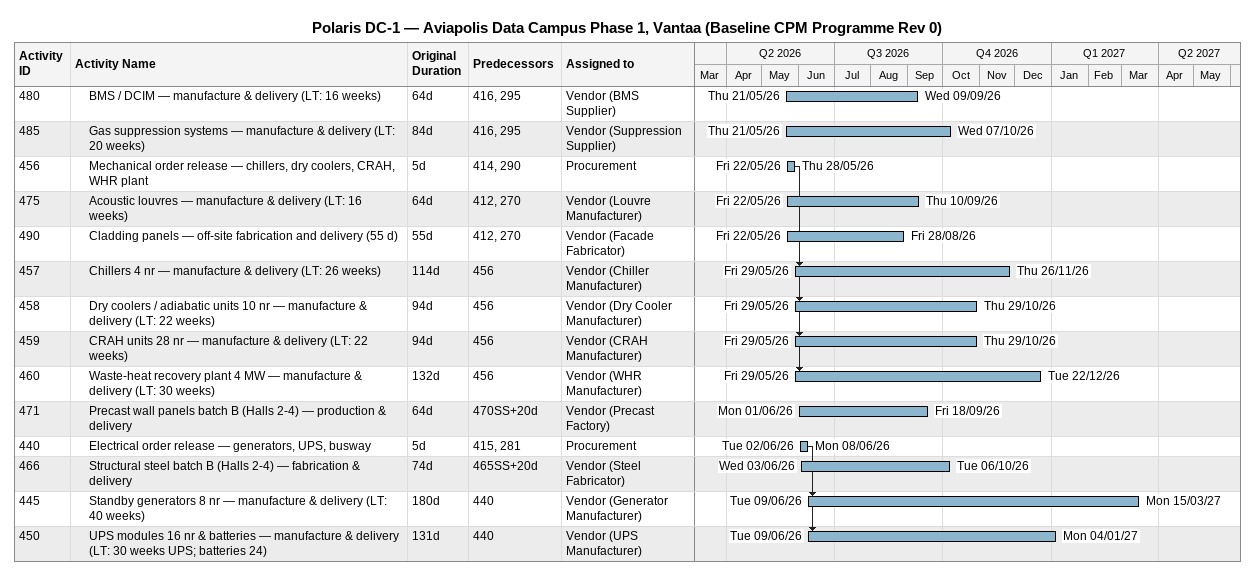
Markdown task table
Polaris DC-1 — Aviapolis Data Campus Phase 1, Vantaa (Baseline CPM Programme Rev 0)

| ID | Level | Task | Original duration | Start | Finish | Predecessors | Resources |
|---|---|---|---|---|---|---|---|
| 480 | 2 | BMS / DCIM — manufacture & delivery (LT: 16 weeks) | 64d | 2026-05-21 | 2026-09-09 | 416, 295 | Vendor (BMS Supplier) |
| 485 | 2 | Gas suppression systems — manufacture & delivery (LT: 20 weeks) | 84d | 2026-05-21 | 2026-10-07 | 416, 295 | Vendor (Suppression Supplier) |
| 456 | 2 | Mechanical order release — chillers, dry coolers, CRAH, WHR plant | 5d | 2026-05-22 | 2026-05-28 | 414, 290 | Procurement |
| 475 | 2 | Acoustic louvres — manufacture & delivery (LT: 16 weeks) | 64d | 2026-05-22 | 2026-09-10 | 412, 270 | Vendor (Louvre Manufacturer) |
| 490 | 2 | Cladding panels — off-site fabrication and delivery (55 d) | 55d | 2026-05-22 | 2026-08-28 | 412, 270 | Vendor (Facade Fabricator) |
| 457 | 2 | Chillers 4 nr — manufacture & delivery (LT: 26 weeks) | 114d | 2026-05-29 | 2026-11-26 | 456 | Vendor (Chiller Manufacturer) |
| 458 | 2 | Dry coolers / adiabatic units 10 nr — manufacture & delivery (LT: 22 weeks) | 94d | 2026-05-29 | 2026-10-29 | 456 | Vendor (Dry Cooler Manufacturer) |
| 459 | 2 | CRAH units 28 nr — manufacture & delivery (LT: 22 weeks) | 94d | 2026-05-29 | 2026-10-29 | 456 | Vendor (CRAH Manufacturer) |
| 460 | 2 | Waste-heat recovery plant 4 MW — manufacture & delivery (LT: 30 weeks) | 132d | 2026-05-29 | 2026-12-22 | 456 | Vendor (WHR Manufacturer) |
| 471 | 2 | Precast wall panels batch B (Halls 2-4) — production & delivery | 64d | 2026-06-01 | 2026-09-18 | 470SS+20d | Vendor (Precast Factory) |
| 440 | 2 | Electrical order release — generators, UPS, busway | 5d | 2026-06-02 | 2026-06-08 | 415, 281 | Procurement |
| 466 | 2 | Structural steel batch B (Halls 2-4) — fabrication & delivery | 74d | 2026-06-03 | 2026-10-06 | 465SS+20d | Vendor (Steel Fabricator) |
| 445 | 2 | Standby generators 8 nr — manufacture & delivery (LT: 40 weeks) | 180d | 2026-06-09 | 2027-03-15 | 440 | Vendor (Generator Manufacturer) |
| 450 | 2 | UPS modules 16 nr & batteries — manufacture & delivery (LT: 30 weeks UPS; batteries 24) | 131d | 2026-06-09 | 2027-01-04 | 440 | Vendor (UPS Manufacturer) |
